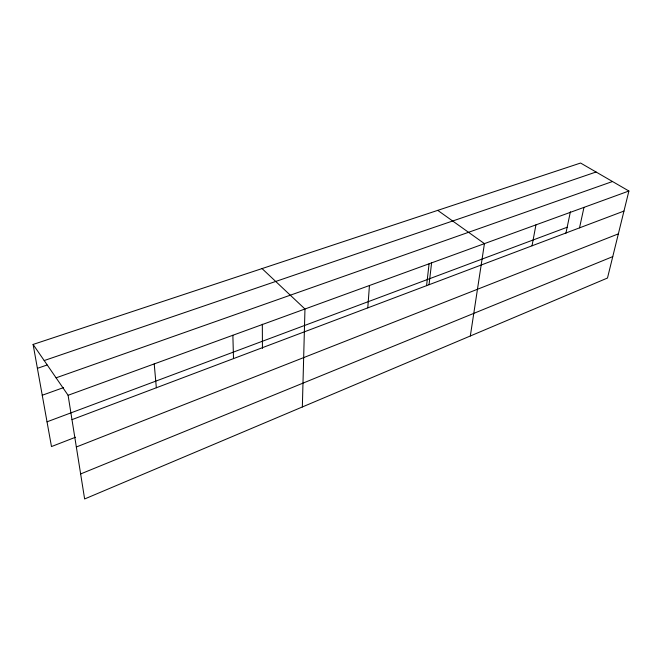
<?xml version="1.0" encoding="UTF-8"?>
<svg xmlns="http://www.w3.org/2000/svg" width="662" height="662" viewBox="0 0 662 662"><rect width="100%" height="100%" fill="white"/><g stroke="black" fill="none" stroke-linecap="round" stroke-linejoin="round"><path stroke-width="0.99" d="M302.344 406.965L304.967 309.005L262.044 268.582M367.791 307.863L369.437 285.521M426.568 285.653L429.084 263.79M429.042 284.701L431.599 262.888M470.326 335.982L484.435 243.633L437.739 210.367M532.025 245.809L535.939 224.873M565.911 233.247L570.404 211.741M579.523 227.86L583.983 207.371M628.9 191.012L607.493 278.023L84.628 498.966L68.095 395.28L33.1 344.439L580.582 163.034L628.9 191.012L68.095 395.28M80.64 473.942L612.755 256.624M76.337 446.991L618.358 233.868M75.509 437.243L51.479 446.56L33.1 344.439M71.976 419.642L623.968 211.07M47.027 421.818L567.16 227.248M42.244 395.247L63.552 387.593M56.08 377.828L612.499 181.512M37.403 368.345L47.076 365.01M44.188 360.558L596.081 172.004M154.221 363.91L156.34 387.767M232.867 335.262L233.504 358.605M262.326 324.206L262.442 348.394"/></g></svg>
